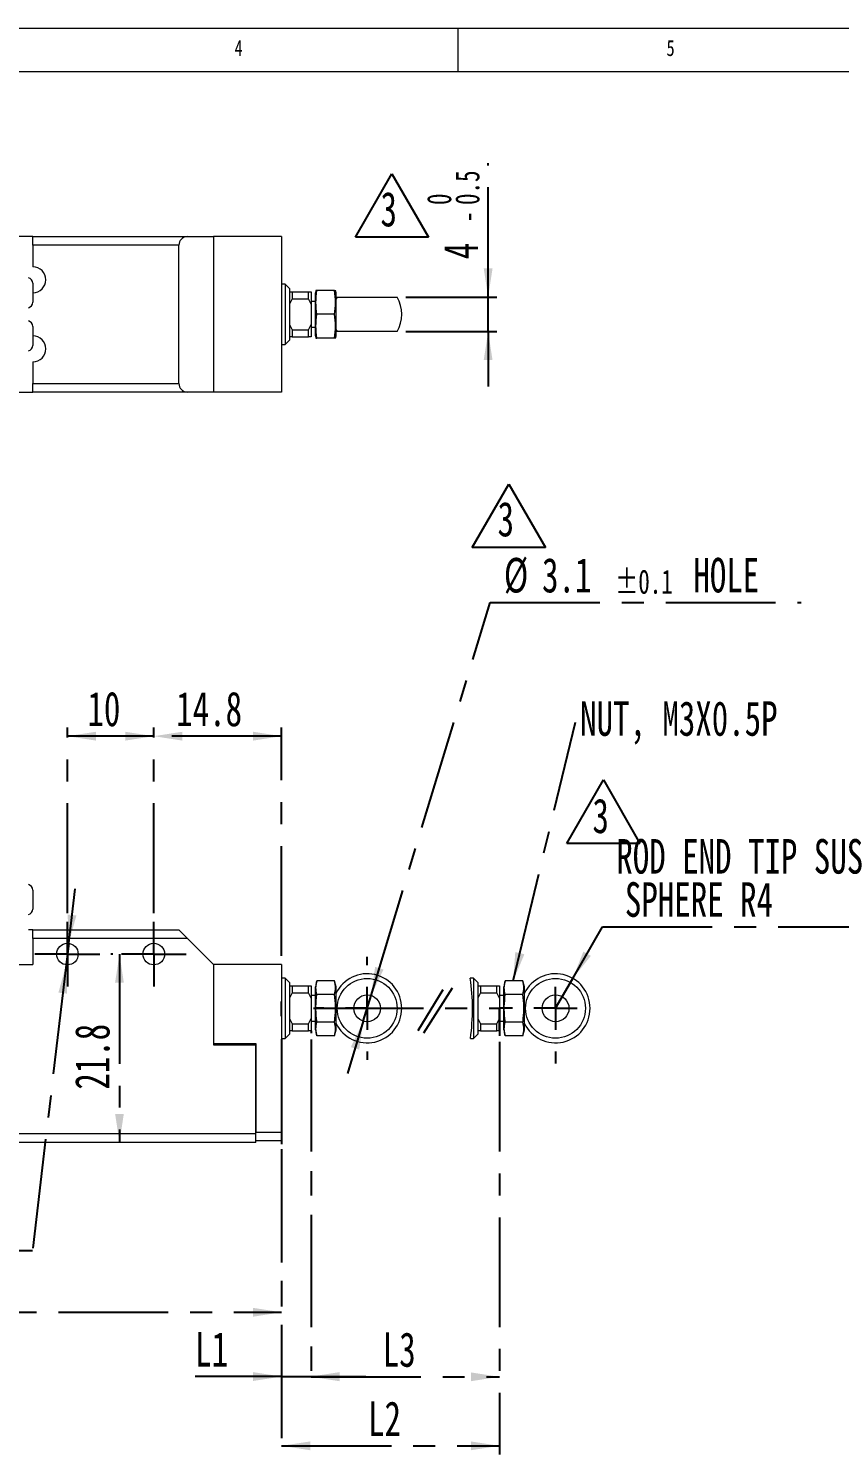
# Paper-space layout '시트2-ENG' of a CAD drawing. Header units: millimetres. Extents: x 5 to 415, y 5 to 292.
# Drawn here: x 160.3 to 254.2, y 126.9 to 292 of the extents above; entities that cross this region are included whole.
import ezdxf

# ---------------------------------------------------------------- set-up
doc = ezdxf.new("R2010")
doc.units = ezdxf.units.MM
doc.linetypes.add('CENTERX2', pattern=[20.32, 12.7, -2.54, 2.54, -2.54])
doc.layers.add('CENTER_LINE', color=7, linetype='CENTERX2')
doc.layers.add('DIMENSION', color=7, linetype='Continuous')
doc.styles.add('SLDTEXTSTYLE0', font='TXT', dxfattribs={"width": 0.7})
doc.styles.add('SLDTEXTSTYLE3', font='TXT', dxfattribs={"width": 0.75})
doc.dimstyles.new('SLDDIMSTYLE0', dxfattribs={"dimtxt": 4, "dimasz": 3.302, "dimexe": 0, "dimexo": 0.0625, "dimgap": 1, "dimtad": 1, "dimrnd": 1e-09, "dimzin": 12, "dimdsep": 46, "dimtxsty": 'SLDTEXTSTYLE0', "dimsah": 1, "dimcen": 0.09, "dimadec": 0, "dimazin": 3, "dimtfac": 1, "dimtmove": 0, "dimatfit": 0, "dimfxl": 1, "dimfrac": 2, "dimtolj": 1, "dimtzin": 12, "dimarcsym": 0})
doc.dimstyles.new('SLDDIMSTYLE1', dxfattribs={"dimtxt": 4, "dimasz": 3.302, "dimexe": 0, "dimexo": 0.0625, "dimgap": 1, "dimtad": 1, "dimrnd": 1e-09, "dimzin": 12, "dimdsep": 46, "dimtxsty": 'SLDTEXTSTYLE0', "dimsah": 1, "dimcen": 0.09, "dimadec": 0, "dimazin": 3, "dimtfac": 1, "dimtofl": 0, "dimtmove": 0, "dimatfit": 3, "dimfxl": 1, "dimfrac": 2, "dimtolj": 1, "dimtzin": 12, "dimarcsym": 0})
doc.dimstyles.new('SLDDIMSTYLE2', dxfattribs={"dimtxt": 4, "dimasz": 3.302, "dimexe": 0, "dimexo": 0.0625, "dimgap": 1, "dimtad": 0, "dimtih": 1, "dimtoh": 1, "dimrnd": 1e-09, "dimzin": 12, "dimdsep": 46, "dimtxsty": 'SLDTEXTSTYLE0', "dimsah": 1, "dimcen": 0, "dimadec": 0, "dimazin": 3, "dimtol": 1, "dimtp": 0.1, "dimtm": 0.1, "dimtfac": 1, "dimtmove": 0, "dimatfit": 3, "dimfxl": 1, "dimfrac": 2, "dimtolj": 1, "dimarcsym": 0})
doc.dimstyles.new('SLDDIMSTYLE4', dxfattribs={"dimtxt": 4, "dimasz": 3.302, "dimexe": 0, "dimexo": 0.0625, "dimgap": 1, "dimtad": 0, "dimtih": 1, "dimtoh": 1, "dimrnd": 1e-09, "dimzin": 12, "dimdsep": 46, "dimtxsty": 'SLDTEXTSTYLE0', "dimsah": 1, "dimcen": 0, "dimadec": 0, "dimazin": 3, "dimtfac": 1, "dimtmove": 0, "dimatfit": 3, "dimfxl": 1, "dimfrac": 2, "dimtolj": 1, "dimtzin": 12, "dimarcsym": 0})
doc.dimstyles.new('SLDDIMSTYLE6', dxfattribs={"dimtxt": 0.18, "dimasz": 3.302, "dimexe": 0, "dimexo": 0.0625, "dimgap": 0, "dimtad": 0, "dimtih": 1, "dimtoh": 1, "dimdec": 0, "dimrnd": 1e-09, "dimzin": 0, "dimdsep": 46, "dimtxsty": 'Standard', "dimsah": 1, "dimcen": 0.09, "dimadec": 0, "dimazin": 0, "dimtfac": 3.302, "dimtdec": 0, "dimtofl": 0, "dimtmove": 0, "dimatfit": 3, "dimfxl": 1, "dimfrac": 2, "dimtolj": 1, "dimtzin": 0, "dimarcsym": 0})
doc.dimstyles.new('SLDDIMSTYLE8', dxfattribs={"dimtxt": 4, "dimasz": 3.302, "dimexe": 0, "dimexo": 0.0625, "dimgap": 1, "dimtad": 1, "dimrnd": 1e-09, "dimzin": 12, "dimdsep": 46, "dimtxsty": 'SLDTEXTSTYLE0', "dimsah": 1, "dimcen": 0.09, "dimadec": 0, "dimazin": 3, "dimtol": 1, "dimtm": 0.5, "dimtfac": 1, "dimtmove": 0, "dimatfit": 0, "dimfxl": 1, "dimfrac": 2, "dimtolj": 1, "dimarcsym": 0})
doc.dimstyles.new('SLDDIMSTYLE9', dxfattribs={"dimtxt": 4, "dimasz": 3.302, "dimexe": 0, "dimexo": 0.0625, "dimgap": 1, "dimtad": 0, "dimtih": 1, "dimtoh": 1, "dimrnd": 1e-09, "dimzin": 12, "dimdsep": 46, "dimtxsty": 'SLDTEXTSTYLE0', "dimsah": 1, "dimcen": 0, "dimadec": 0, "dimazin": 3, "dimtfac": 1, "dimtofl": 0, "dimtmove": 0, "dimatfit": 3, "dimfxl": 1, "dimfrac": 2, "dimtolj": 1, "dimtzin": 12, "dimarcsym": 0})

# ---------------------------------------------------------------- blocks, each defined once
blk = doc.blocks.new('SW_NOTE_0_11')
at = {"layer": 'CENTER_LINE', "color": 0}
for p, q in [((-2.94, -0.11), (1.3, 7.22)), ((1.3, 7.22), (5.53, -0.11)), ((5.53, -0.11), (-2.94, -0.11))]:
    blk.add_line(p, q, dxfattribs=at)
at = {"layer": 'CENTER_LINE', "color": 0, "insert": (0, 5.16), "char_height": 4, "attachment_point": 1, "style": 'SLDTEXTSTYLE0'}
blk.add_mtext('3', dxfattribs=at)
blk = doc.blocks.new('SW_NOTE_0_12')
at = {"layer": 'CENTER_LINE', "color": 0}
for p, q in [((-2.96, -0.03), (1.27, 7.31)), ((1.27, 7.31), (5.5, -0.03)), ((5.5, -0.03), (-2.96, -0.03))]:
    blk.add_line(p, q, dxfattribs=at)
at = {"layer": 'CENTER_LINE', "color": 0, "insert": (0, 5.16), "char_height": 4, "attachment_point": 1, "style": 'SLDTEXTSTYLE0'}
blk.add_mtext('3', dxfattribs=at)
blk = doc.blocks.new('_D_36')
at = {"layer": 'CENTER_LINE'}
for p, q in [((174.82, 189.61), (174.82, 211.08)), ((189.62, 210.08), (174.82, 210.08)), ((189.62, 184.66), (189.62, 211.08))]:
    blk.add_line(p, q, dxfattribs=at)
for points in [[(174.82, 210.08), (178.12, 209.57), (178.12, 210.59)], [(189.62, 210.08), (186.32, 210.59), (186.32, 209.57)]]:
    blk.add_solid(points, dxfattribs=at)
at = {"layer": 'CENTER_LINE', "insert": (177.42, 215.24), "char_height": 4, "attachment_point": 1, "style": 'SLDTEXTSTYLE0'}
blk.add_mtext('14.8', dxfattribs=at)
blk = doc.blocks.new('_D_37')
at = {"layer": 'CENTER_LINE'}
for p, q in [((164.82, 189.61), (164.82, 211.08)), ((174.82, 210.08), (164.82, 210.08)), ((174.82, 189.61), (174.82, 211.08))]:
    blk.add_line(p, q, dxfattribs=at)
for points in [[(164.82, 210.08), (168.12, 209.57), (168.12, 210.59)], [(174.82, 210.08), (171.52, 210.59), (171.52, 209.57)]]:
    blk.add_solid(points, dxfattribs=at)
at = {"layer": 'CENTER_LINE', "insert": (167.14, 215.24), "char_height": 4, "attachment_point": 1, "style": 'SLDTEXTSTYLE0'}
blk.add_mtext('10', dxfattribs=at)
blk = doc.blocks.new('_D_38')
at = {"layer": 'CENTER_LINE'}
for p, q in [((170.07, 184.86), (169.85, 184.86)), ((170.85, 184.86), (170.85, 163.06))]:
    blk.add_line(p, q, dxfattribs=at)
for points in [[(170.85, 184.86), (170.34, 181.55), (171.35, 181.55)], [(170.85, 163.06), (171.35, 166.36), (170.34, 166.36)]]:
    blk.add_solid(points, dxfattribs=at)
at = {"layer": 'CENTER_LINE', "insert": (165.69, 169.16), "char_height": 4, "attachment_point": 1, "rotation": 90, "style": 'SLDTEXTSTYLE0'}
blk.add_mtext('21.8', dxfattribs=at)
blk = doc.blocks.new('_D_40')
at = {"layer": 'CENTER_LINE'}
for p, q in [((102.82, 173.46), (102.82, 142.39)), ((189.62, 162.26), (189.62, 142.39)), ((102.82, 143.39), (189.62, 143.39))]:
    blk.add_line(p, q, dxfattribs=at)
for points in [[(102.82, 143.39), (106.12, 142.88), (106.12, 143.9)], [(189.62, 143.39), (186.32, 143.9), (186.32, 142.88)]]:
    blk.add_solid(points, dxfattribs=at)
at = {"layer": 'CENTER_LINE', "insert": (141.42, 148.55), "char_height": 4, "attachment_point": 1, "style": 'SLDTEXTSTYLE0'}
blk.add_mtext('86.8', dxfattribs=at)
blk = doc.blocks.new('_D_41')
at = {"layer": 'CENTER_LINE'}
for p, q in [((193.02, 174.98), (193.02, 134.95)), ((189.62, 162.26), (189.62, 134.95)), ((189.62, 135.95), (179.61, 135.95)), ((189.62, 135.95), (193.02, 135.95)), ((193.02, 135.95), (199.37, 135.95))]:
    blk.add_line(p, q, dxfattribs=at)
for points in [[(189.62, 135.95), (186.32, 136.46), (186.32, 135.44)], [(193.02, 135.95), (196.32, 135.44), (196.32, 136.46)]]:
    blk.add_solid(points, dxfattribs=at)
at = {"layer": 'CENTER_LINE', "insert": (179.61, 141.11), "char_height": 4, "attachment_point": 1, "style": 'SLDTEXTSTYLE0'}
blk.add_mtext('L1', dxfattribs=at)
blk = doc.blocks.new('_D_42')
at = {"layer": 'CENTER_LINE'}
for p, q in [((164.97, 186.1), (165.71, 192.4)), ((164.97, 186.1), (164.67, 183.61)), ((164.67, 183.61), (160.78, 150.51)), ((160.78, 150.51), (110.12, 150.51))]:
    blk.add_line(p, q, dxfattribs=at)
for points in [[(164.97, 186.1), (165.86, 189.32), (164.85, 189.44)], [(164.67, 183.61), (163.78, 180.39), (164.79, 180.28)]]:
    blk.add_solid(points, dxfattribs=at)
at = {"layer": 'CENTER_LINE', "char_height": 4, "attachment_point": 1, "style": 'SLDTEXTSTYLE0'}
for s, insert in [('2-M3X0.5P TAP HOLE', (110.12, 160.32)), ('DEPTH 8.5', (122.74, 155.66))]:
    blk.add_mtext(s, dxfattribs=dict(at, insert=insert))
blk = doc.blocks.new('_D_44')
at = {"layer": 'CENTER_LINE'}
for p, q in [((199.97, 180.06), (213.75, 225.57)), ((213.75, 225.57), (249.77, 225.57)), ((199.07, 177.09), (199.97, 180.06)), ((199.07, 177.09), (197.23, 171.02))]:
    blk.add_line(p, q, dxfattribs=at)
for points in [[(199.97, 180.06), (201.41, 183.07), (200.44, 183.37)], [(199.07, 177.09), (197.63, 174.08), (198.6, 173.79)]]:
    blk.add_solid(points, dxfattribs=at)
at = {"layer": 'CENTER_LINE', "attachment_point": 1, "style": 'SLDTEXTSTYLE0'}
for s, insert, char_height in [('%%c', (215.34, 230.72), 4), ('3.1', (219.76, 230.72), 4), ('±0.1', (228.23, 229.37), 2.8), ('HOLE', (237.28, 230.72), 4)]:
    blk.add_mtext(s, dxfattribs=dict(at, insert=insert, char_height=char_height))
blk = doc.blocks.new('SW_CENTERMARKSYMBOL_10')
at = {"layer": 'CENTER_LINE', "color": 0}
for p, q in [((0, 2.5), (0, 3.75)), ((0, 0), (0, 2.5)), ((-2.5, 0), (-3.75, 0)), ((0, 0), (-2.5, 0)), ((0, 0), (0, -2.5)), ((0, 0), (2.5, 0)), ((2.5, 0), (3.75, 0)), ((0, -2.5), (0, -3.75))]:
    blk.add_line(p, q, dxfattribs=at)
blk = doc.blocks.new('SW_CENTERMARKSYMBOL_11')
at = {"layer": 'CENTER_LINE', "color": 0}
for p, q in [((0, 2.5), (0, 3.75)), ((0, 0), (0, 2.5)), ((-2.5, 0), (-3.75, 0)), ((0, 0), (-2.5, 0)), ((0, 0), (0, -2.5)), ((0, 0), (2.5, 0)), ((2.5, 0), (3.75, 0)), ((0, -2.5), (0, -3.75))]:
    blk.add_line(p, q, dxfattribs=at)
blk = doc.blocks.new('SW_CENTERMARKSYMBOL_12')
at = {"layer": 'CENTER_LINE', "color": 0}
for p, q in [((0, 5), (0, 5.96)), ((0, 0), (0, 2.5)), ((-5, 0), (-5.96, 0)), ((0, 0), (-2.5, 0)), ((0, 0), (0, -2.5)), ((0, 0), (2.5, 0)), ((5, 0), (5.96, 0)), ((0, -5), (0, -5.96))]:
    blk.add_line(p, q, dxfattribs=at)
blk = doc.blocks.new('_D_52')
at = {"layer": 'CENTER_LINE'}
for p, q in [((213.52, 260.92), (213.52, 276.4)), ((203.98, 260.92), (214.52, 260.92)), ((213.52, 256.92), (213.52, 260.92)), ((203.98, 256.92), (214.52, 256.92)), ((213.52, 256.92), (213.52, 250.57))]:
    blk.add_line(p, q, dxfattribs=at)
for points in [[(213.52, 260.92), (214.03, 264.22), (213.01, 264.22)], [(213.52, 256.92), (213.01, 253.61), (214.03, 253.61)]]:
    blk.add_solid(points, dxfattribs=at)
at = {"layer": 'CENTER_LINE', "attachment_point": 1, "rotation": 90, "style": 'SLDTEXTSTYLE0'}
for s, insert, char_height in [('0.5', (209.71, 271.57), 2.8), ('0', (206.45, 271.57), 2.8), ('-', (209.71, 269.53), 2.8), ('4', (208.36, 265.3), 4)]:
    blk.add_mtext(s, dxfattribs=dict(at, insert=insert, char_height=char_height))
blk = doc.blocks.new('SW_NOTE_0_18')
at = {"layer": 'CENTER_LINE', "color": 0}
for p, q in [((-2.9, -0.1), (1.33, 7.24)), ((1.33, 7.24), (5.56, -0.1)), ((5.56, -0.1), (-2.9, -0.1))]:
    blk.add_line(p, q, dxfattribs=at)
at = {"layer": 'CENTER_LINE', "color": 0, "insert": (0, 5.16), "char_height": 4, "attachment_point": 1, "style": 'SLDTEXTSTYLE0'}
blk.add_mtext('3', dxfattribs=at)
blk = doc.blocks.new('_D_59')
at = {"layer": 'CENTER_LINE'}
for p, q in [((193.02, 174.7), (193.02, 134.92)), ((214.82, 174.7), (214.82, 134.92)), ((193.02, 135.92), (214.82, 135.92))]:
    blk.add_line(p, q, dxfattribs=at)
for points in [[(193.02, 135.92), (196.32, 135.41), (196.32, 136.43)], [(214.82, 135.92), (211.52, 136.43), (211.52, 135.41)]]:
    blk.add_solid(points, dxfattribs=at)
at = {"layer": 'CENTER_LINE', "insert": (201.32, 141.08), "char_height": 4, "attachment_point": 1, "style": 'SLDTEXTSTYLE0'}
blk.add_mtext('L3', dxfattribs=at)
blk = doc.blocks.new('_D_60')
at = {"layer": 'CENTER_LINE'}
for p, q in [((214.82, 174.7), (214.82, 126.93)), ((189.62, 161.85), (189.62, 126.93)), ((189.62, 127.93), (214.82, 127.93))]:
    blk.add_line(p, q, dxfattribs=at)
for points in [[(189.62, 127.93), (192.92, 127.42), (192.92, 128.44)], [(214.82, 127.93), (211.52, 128.44), (211.52, 127.42)]]:
    blk.add_solid(points, dxfattribs=at)
at = {"layer": 'CENTER_LINE', "insert": (199.62, 133.08), "char_height": 4, "attachment_point": 1, "style": 'SLDTEXTSTYLE0'}
blk.add_mtext('L2', dxfattribs=at)
blk = doc.blocks.new('_D_61')
at = {"layer": 'CENTER_LINE'}
for p, q in [((223.32, 182.04), (226.77, 188.01)), ((226.77, 188.01), (268.74, 188.01)), ((221.32, 178.58), (223.32, 182.04))]:
    blk.add_line(p, q, dxfattribs=at)
blk.add_solid([(223.32, 182.04), (225.41, 184.65), (224.54, 185.15)], dxfattribs=at)
at = {"layer": 'CENTER_LINE', "char_height": 4, "attachment_point": 1, "style": 'SLDTEXTSTYLE0'}
for s, insert in [('ROD END TIP SUS', (228.36, 198.17)), ('SPHERE R4', (229.35, 193.17)), ('%%p', (256.49, 193.17)), ('0.1', (260.78, 193.17))]:
    blk.add_mtext(s, dxfattribs=dict(at, insert=insert))
blk = doc.blocks.new('SW_NOTE_0_21')
at = {"layer": 'CENTER_LINE', "color": 0, "insert": (0.54, 2.43), "char_height": 4, "attachment_point": 1, "style": 'SLDTEXTSTYLE0'}
blk.add_mtext('NUT, M3X0.5P', dxfattribs=at)
blk = doc.blocks.new('SW_CENTERMARKSYMBOL_19')
at = {"layer": 'CENTER_LINE', "color": 0}
for p, q in [((0, 0), (0, 2.5)), ((-5, 0), (-6.5, 0)), ((0, 0), (-2.5, 0)), ((0, 0), (0, -2.5)), ((0, 0), (2.5, 0)), ((0, -5), (0, -6.38))]:
    blk.add_line(p, q, dxfattribs=at)

psp = doc.layouts.new('시트2-ENG')

# ---------------------------------------------------------------- linework, layer by layer
at = {"color": 7, "linetype": 'Continuous', "lineweight": 18}
for p, q in [((415, 292), (5, 292)), ((210, 292), (210, 287)), ((410.25, 287), (10, 287)), ((160.819, 267.917), (117.619, 267.917)), ((160.819, 266.917), (160.819, 267.917)), ((160.819, 267.917), (178.719, 267.917)), ((178.719, 267.917), (181.719, 267.917)), ((189.619, 267.917), (181.719, 267.917)), ((181.719, 267.917), (181.719, 249.917)), ((189.619, 267.917), (189.619, 249.917)), ((177.719, 266.917), (160.819, 266.917)), ((160.819, 266.917), (160.819, 264.417)), ((177.719, 250.917), (177.719, 266.917)), ((160.819, 262.517), (160.819, 260.317)), ((190.019, 262.397), (189.619, 262.397)), ((190.519, 261.897), (190.019, 262.397)), ((190.019, 262.397), (190.019, 255.437)), ((190.519, 261.897), (190.519, 255.937)), ((190.519, 261.511), (190.82, 261.511)), ((190.82, 261.511), (190.82, 260.689)), ((190.82, 261.511), (192.719, 261.511)), ((192.719, 260.689), (192.719, 261.511)), ((192.719, 261.511), (193.019, 261.511)), ((193.019, 261.511), (193.019, 260.078)), ((193.586, 261.667), (193.519, 261.417)), ((193.519, 256.417), (193.519, 261.417)), ((195.738, 261.667), (193.7, 261.667)), ((195.919, 261.417), (195.852, 261.667)), ((195.919, 256.417), (195.919, 261.417)), ((196.055, 260.917), (202.983, 260.917)), ((190.82, 260.689), (190.519, 260.076)), ((190.82, 260.689), (192.719, 260.689)), ((193.019, 260.078), (192.719, 260.689)), ((193.519, 260.417), (193.019, 260.417)), ((193.019, 260.078), (193.019, 257.743)), ((160.819, 257.517), (160.819, 255.317)), ((190.519, 257.743), (190.819, 257.132)), ((192.719, 257.132), (193.019, 257.743)), ((193.019, 257.743), (193.019, 256.311)), ((195.738, 258.917), (193.7, 258.917)), ((190.019, 255.437), (190.519, 255.937)), ((190.819, 256.311), (190.519, 256.311)), ((190.819, 257.132), (192.719, 257.132)), ((190.819, 257.132), (190.819, 256.311)), ((190.819, 256.311), (192.719, 256.311)), ((192.719, 256.311), (192.719, 257.132)), ((193.019, 256.311), (192.719, 256.311)), ((193.019, 257.417), (193.519, 257.417)), ((193.519, 256.417), (193.586, 256.167)), ((195.738, 256.167), (193.7, 256.167)), ((195.852, 256.167), (195.919, 256.417)), ((202.983, 256.917), (196.055, 256.917)), ((189.619, 255.437), (190.019, 255.437)), ((160.819, 253.417), (160.819, 250.917)), ((160.819, 250.917), (177.719, 250.917)), ((160.819, 249.917), (160.819, 250.917)), ((117.619, 249.917), (160.819, 249.917)), ((178.719, 249.917), (160.819, 249.917)), ((181.719, 249.917), (178.719, 249.917)), ((189.619, 249.917), (181.719, 249.917)), ((160.819, 192.259), (160.819, 191.159)), ((160.819, 191.159), (160.819, 190.059)), ((160.819, 187.656), (160.319, 187.656)), ((160.819, 187.656), (177.719, 187.656)), ((160.819, 186.656), (160.819, 187.656)), ((160.819, 186.656), (160.819, 183.656)), ((178.719, 186.656), (160.819, 186.656)), ((177.719, 187.656), (178.719, 186.656)), ((181.719, 183.656), (178.719, 186.656)), ((117.619, 183.656), (160.819, 183.656)), ((181.719, 183.656), (181.719, 174.486)), ((189.619, 183.656), (181.719, 183.656)), ((181.719, 183.656), (181.719, 174.356)), ((189.619, 183.656), (189.619, 164.256)), ((190.019, 182.056), (189.619, 182.056)), ((190.519, 181.556), (190.019, 182.056)), ((190.019, 182.056), (190.019, 175.103)), ((193.7, 181.752), (193.519, 181.076)), ((195.738, 181.752), (193.7, 181.752)), ((195.919, 181.076), (195.738, 181.752)), ((211.824, 182.056), (211.457, 182.056)), ((212.324, 181.556), (211.824, 182.056)), ((211.824, 182.056), (211.824, 175.103)), ((215.505, 181.752), (215.324, 181.076)), ((217.543, 181.752), (215.505, 181.752)), ((217.724, 181.076), (217.543, 181.752)), ((190.519, 181.556), (190.519, 175.602)), ((190.519, 181.176), (190.819, 181.176)), ((190.819, 180.355), (190.519, 179.744)), ((190.819, 181.176), (190.819, 180.355)), ((190.819, 181.176), (192.719, 181.176)), ((190.819, 180.355), (192.719, 180.355)), ((192.719, 180.355), (192.719, 181.176)), ((192.719, 181.176), (193.019, 181.176)), ((193.019, 179.744), (192.719, 180.355)), ((193.019, 181.176), (193.019, 179.744)), ((193.519, 180.076), (193.019, 180.076)), ((193.519, 178.576), (193.519, 181.076)), ((195.738, 180.164), (193.7, 180.164)), ((195.919, 178.576), (195.919, 181.076)), ((212.324, 181.556), (212.324, 175.602)), ((212.324, 181.176), (212.624, 181.176)), ((212.624, 180.355), (212.324, 179.744)), ((212.624, 181.176), (212.624, 180.355)), ((212.624, 181.176), (214.524, 181.176)), ((212.624, 180.355), (214.524, 180.355)), ((214.524, 180.355), (214.524, 181.176)), ((214.524, 181.176), (214.824, 181.176)), ((214.824, 179.744), (214.524, 180.355)), ((214.824, 181.176), (214.824, 179.744)), ((215.324, 180.076), (214.824, 180.076)), ((215.324, 178.576), (215.324, 181.076)), ((217.543, 180.164), (215.505, 180.164)), ((217.724, 178.576), (217.724, 181.076)), ((193.019, 179.744), (193.019, 177.409)), ((193.519, 176.076), (193.519, 178.576)), ((195.919, 176.076), (195.919, 178.576)), ((214.824, 179.744), (214.824, 177.409)), ((215.324, 176.076), (215.324, 178.576)), ((217.724, 176.076), (217.724, 178.576)), ((190.519, 177.409), (190.819, 176.798)), ((190.819, 176.798), (192.719, 176.798)), ((190.819, 176.798), (190.819, 175.976)), ((192.719, 176.798), (193.019, 177.409)), ((192.719, 175.976), (192.719, 176.798)), ((193.019, 177.409), (193.019, 175.976)), ((193.019, 177.076), (193.519, 177.076)), ((195.738, 176.989), (193.7, 176.989)), ((212.324, 177.409), (212.624, 176.798)), ((212.624, 176.798), (214.524, 176.798)), ((212.624, 176.798), (212.624, 175.976)), ((214.524, 176.798), (214.824, 177.409)), ((214.524, 175.976), (214.524, 176.798)), ((214.824, 177.409), (214.824, 175.976)), ((214.824, 177.076), (215.324, 177.076)), ((217.543, 176.989), (215.505, 176.989)), ((189.619, 175.096), (190.019, 175.096)), ((190.019, 175.096), (190.519, 175.596)), ((190.019, 175.103), (190.019, 175.096)), ((190.819, 175.976), (190.519, 175.976)), ((190.519, 175.602), (190.519, 175.596)), ((190.819, 175.976), (192.719, 175.976)), ((193.019, 175.976), (192.719, 175.976)), ((193.519, 176.076), (193.7, 175.401)), ((195.738, 175.401), (193.7, 175.401)), ((195.738, 175.401), (195.919, 176.076)), ((211.471, 175.096), (211.824, 175.096)), ((211.824, 175.096), (212.324, 175.596)), ((211.824, 175.103), (211.824, 175.096)), ((212.624, 175.976), (212.324, 175.976)), ((212.324, 175.602), (212.324, 175.596)), ((212.624, 175.976), (214.524, 175.976)), ((214.824, 175.976), (214.524, 175.976)), ((215.324, 176.076), (215.505, 175.401)), ((217.543, 175.401), (215.505, 175.401)), ((217.543, 175.401), (217.724, 176.076)), ((181.719, 174.486), (186.619, 174.486)), ((181.719, 174.356), (186.619, 174.356)), ((186.619, 174.486), (186.619, 164.256)), ((186.619, 164.056), (186.619, 174.356)), ((186.619, 164.056), (117.619, 164.056)), ((186.619, 164.256), (189.619, 164.256)), ((186.619, 163.056), (186.619, 164.056)), ((189.619, 163.256), (189.619, 164.256)), ((186.619, 163.056), (117.619, 163.056)), ((189.619, 163.256), (186.619, 163.256))]:
    psp.add_line(p, q, dxfattribs=at)
for centre, radius in [((164.819, 184.856), 1.25), ((174.819, 184.856), 1.25), ((199.519, 178.576), 3.464), ((221.324, 178.576), 3.464), ((199.519, 178.576), 1.55), ((221.324, 178.576), 1.55)]:
    psp.add_circle(centre, radius, dxfattribs=at)
for centre, radius, start, end in [((178.719, 266.917), 1, 90, 180), ((160.819, 262.917), 1.5, 270, 90), ((160.169, 262.517), 0.65, 0, 76.65764), ((199.519, 258.917), 4, 150, 154.15807), ((199.519, 258.917), 4, 330, 30), ((160.169, 260.317), 0.65, 283.34236, 0), ((160.169, 257.517), 0.65, 0, 76.65764), ((160.819, 254.917), 1.5, 270, 90), ((199.519, 258.917), 4, 205.84193, 210), ((160.169, 255.317), 0.65, 283.34236, 0), ((178.719, 250.917), 1, 180, 270), ((160.169, 192.259), 0.65, 0, 76.65764), ((160.169, 190.059), 0.65, 283.34236, 0), ((199.519, 178.576), 4, 205.84193, 154.15807), ((186.745, 178.527), 24.963, 352.10181, 8.12862), ((221.324, 178.576), 4, 205.84193, 154.15807)]:
    psp.add_arc(centre, radius, start, end, dxfattribs=at)
for points, knots in [([(193.7, 261.667), (193.638, 261.667), (193.566, 261.667), (193.594, 261.667), (193.598, 261.667)], [0, 0, 0, 0, 0.8668647, 1, 1, 1, 1]), ([(193.7, 258.917), (193.644, 259.371), (193.529, 260.287), (193.643, 261.204), (193.7, 261.667)], [0, 0, 0, 0, 0.4952157, 1, 1, 1, 1]), ([(195.738, 258.917), (195.795, 259.371), (195.909, 260.287), (195.796, 261.204), (195.738, 261.667)], [0, 0, 0, 0, 0.4952157, 1, 1, 1, 1]), ([(195.738, 261.667), (195.801, 261.667), (195.873, 261.667), (195.844, 261.667), (195.841, 261.667)], [0, 0, 0, 0, 0.8668647, 1, 1, 1, 1]), ([(193.7, 256.167), (193.644, 256.621), (193.529, 257.537), (193.643, 258.454), (193.7, 258.917)], [0, 0, 0, 0, 0.4952157, 1, 1, 1, 1]), ([(195.738, 256.167), (195.795, 256.621), (195.909, 257.537), (195.796, 258.454), (195.738, 258.917)], [0, 0, 0, 0, 0.4952157, 1, 1, 1, 1]), ([(193.597, 256.167), (193.594, 256.167), (193.565, 256.167), (193.637, 256.167), (193.7, 256.167)], [0, 0, 0, 0, 0.119905, 1, 1, 1, 1]), ([(195.842, 256.167), (195.845, 256.167), (195.874, 256.167), (195.802, 256.167), (195.738, 256.167)], [0, 0, 0, 0, 0.119905, 1, 1, 1, 1]), ([(193.7, 180.164), (193.644, 180.426), (193.529, 180.955), (193.643, 181.485), (193.7, 181.752)], [0, 0, 0, 0, 0.4952157, 1, 1, 1, 1]), ([(195.738, 180.164), (195.795, 180.426), (195.909, 180.955), (195.796, 181.485), (195.738, 181.752)], [0, 0, 0, 0, 0.4952157, 1, 1, 1, 1]), ([(215.505, 180.164), (215.448, 180.426), (215.334, 180.955), (215.448, 181.485), (215.505, 181.752)], [0, 0, 0, 0, 0.4952882, 1, 1, 1, 1]), ([(217.543, 180.164), (217.6, 180.426), (217.714, 180.955), (217.6, 181.485), (217.543, 181.752)], [0, 0, 0, 0, 0.49528817, 1, 1, 1, 1]), ([(193.7, 176.989), (193.684, 177.122), (193.609, 177.712), (193.551, 178.777), (193.65, 179.699), (193.7, 180.164)], [0, 0, 0, 0, 0.1269715, 0.56007701, 1, 1, 1, 1]), ([(195.738, 176.989), (195.755, 177.122), (195.829, 177.712), (195.888, 178.777), (195.789, 179.699), (195.738, 180.164)], [0, 0, 0, 0, 0.1269715, 0.560077, 1, 1, 1, 1]), ([(215.505, 176.989), (215.488, 177.122), (215.414, 177.712), (215.355, 178.777), (215.455, 179.699), (215.505, 180.164)], [0, 0, 0, 0, 0.1269715, 0.560077, 1, 1, 1, 1]), ([(217.543, 176.989), (217.56, 177.122), (217.634, 177.712), (217.693, 178.777), (217.593, 179.699), (217.543, 180.164)], [0, 0, 0, 0, 0.1269716, 0.560077, 1, 1, 1, 1]), ([(193.7, 175.401), (193.644, 175.663), (193.529, 176.192), (193.643, 176.721), (193.7, 176.989)], [0, 0, 0, 0, 0.4952157, 1, 1, 1, 1]), ([(195.738, 175.401), (195.795, 175.663), (195.909, 176.192), (195.796, 176.721), (195.738, 176.989)], [0, 0, 0, 0, 0.4952157, 1, 1, 1, 1]), ([(215.505, 175.401), (215.448, 175.663), (215.334, 176.192), (215.448, 176.721), (215.505, 176.989)], [0, 0, 0, 0, 0.4952881, 1, 1, 1, 1]), ([(217.543, 175.401), (217.6, 175.663), (217.714, 176.192), (217.6, 176.721), (217.543, 176.989)], [0, 0, 0, 0, 0.4952881, 1, 1, 1, 1])]:
    psp.add_open_spline(points, degree=3, knots=knots, dxfattribs=at)
at = {"layer": 'CENTER_LINE'}
for p, q in [((189.619, 177.656), (189.619, 179.371)), ((193.319, 178.576), (214.824, 178.576)), ((214.824, 175.976), (214.824, 178.576)), ((214.824, 178.576), (214.824, 175.387)), ((189.619, 175.005), (189.619, 162.849)), ((193.019, 175.976), (193.019, 175.697)), ((214.824, 175.976), (214.824, 175.697)), ((214.824, 175.976), (214.824, 175.387))]:
    psp.add_line(p, q, dxfattribs=at)
at = {"layer": 'DIMENSION'}
for p, q in [((208.281, 180.735), (205.368, 175.959)), ((209.346, 180.897), (206.054, 175.697))]:
    psp.add_line(p, q, dxfattribs=at)

# ---------------------------------------------------------------- block references
at = {"layer": 'CENTER_LINE'}
for name, p in [('SW_NOTE_0_18', (201.06, 267.934)), ('SW_NOTE_0_11', (214.611, 232.051)), ('SW_NOTE_0_21', (223.626, 211.7)), ('SW_NOTE_0_12', (225.594, 197.701)), ('SW_CENTERMARKSYMBOL_10', (164.819, 184.856)), ('SW_CENTERMARKSYMBOL_11', (174.819, 184.856)), ('SW_CENTERMARKSYMBOL_12', (199.519, 178.576)), ('SW_CENTERMARKSYMBOL_19', (221.324, 178.576))]:
    psp.add_blockref(name, p, dxfattribs=at)

# ---------------------------------------------------------------- texts
at = {"color": 7, "linetype": 'Continuous', "lineweight": 0, "char_height": 1.852, "attachment_point": 1, "style": 'SLDTEXTSTYLE3'}
for s, insert in [('4', (184.167, 290.668)), ('5', (234.167, 290.668))]:
    psp.add_mtext(s, dxfattribs=dict(at, insert=insert))

# ---------------------------------------------------------------- dimensions: what is measured, and where the dimension line sits
at = {"layer": 'CENTER_LINE'}
for base, p1, p2, dimstyle, picture, middle in [((213.519, 260.917), (202.983, 256.917), (202.983, 260.917), 'SLDDIMSTYLE8', '_D_52', (213.519, 270.852)), ((170.846, 163.056), (171.069, 184.856), (186.619, 163.056), 'SLDDIMSTYLE1', '_D_38', (170.846, 173.956))]:
    dim = psp.add_linear_dim(base=base, p1=p1, p2=p2, angle=90, dimstyle=dimstyle, dxfattribs=at)
    dim.commit()
    dim.dimension.update_dxf_attribs({"geometry": picture, "text_midpoint": middle, "dimtype": 160})
dim = psp.add_diameter_dim_2p(p1=(199.969, 180.06), p2=(199.07, 177.093), text='<> HOLE', dimstyle='SLDDIMSTYLE2', dxfattribs=at)
dim.commit()
dim.dimension.update_dxf_attribs({"geometry": '_D_44', "text_midpoint": (232.554, 228.398), "dimtype": 163})
for base, p1, p2, dimstyle, picture, middle in [((164.819, 210.083), (174.819, 188.606), (164.819, 188.606), 'SLDDIMSTYLE1', '_D_37', (169.819, 210.083)), ((174.819, 210.083), (189.619, 183.656), (174.819, 188.606), 'SLDDIMSTYLE1', '_D_36', (182.219, 210.083)), ((193.019, 135.951), (189.619, 163.256), (193.019, 175.976), 'SLDDIMSTYLE0', '_D_41', (182.219, 135.951)), ((214.824, 127.9287), (189.6194, 162.8494), (214.824, 175.6974), 'SLDDIMSTYLE1', '_D_60', (202.2217, 127.9287)), ((214.824, 135.9196), (193.0194, 175.6974), (214.824, 175.6974), 'SLDDIMSTYLE1', '_D_59', (203.9217, 135.9196)), ((189.619, 143.389), (102.819, 174.459), (189.619, 163.256), 'SLDDIMSTYLE1', '_D_40', (146.219, 143.389))]:
    dim = psp.add_linear_dim(base=base, p1=p1, p2=p2, dimstyle=dimstyle, dxfattribs=at)
    dim.commit()
    dim.dimension.update_dxf_attribs({"geometry": picture, "text_midpoint": middle, "dimtype": 160})
dim = psp.add_radius_dim(center=(221.324, 178.576), mpoint=(223.324, 182.04), text='ROD END TIP SUS\\PSPHERE R4 %%p 0.1', dimstyle='SLDDIMSTYLE9', dxfattribs=at)
dim.commit()
dim.dimension.update_dxf_attribs({"geometry": '_D_61', "text_midpoint": (248.549, 192.84), "dimtype": 164})
dim = psp.add_diameter_dim_2p(p1=(164.673, 183.615), p2=(164.966, 186.098), text='2-M3X0.5P TAP HOLE\\PDEPTH 8.5', dimstyle='SLDDIMSTYLE4', override={"dimpost": '<>'}, dxfattribs=at)
dim.commit()
dim.dimension.update_dxf_attribs({"geometry": '_D_42', "text_midpoint": (134.653, 155.169), "dimtype": 163})

# ---------------------------------------------------------------- leaders
psp.add_leader([(216.417, 181.752), (223.626, 211.7)], dimstyle='SLDDIMSTYLE6', dxfattribs=at)

doc.saveas('drawing.dxf')
